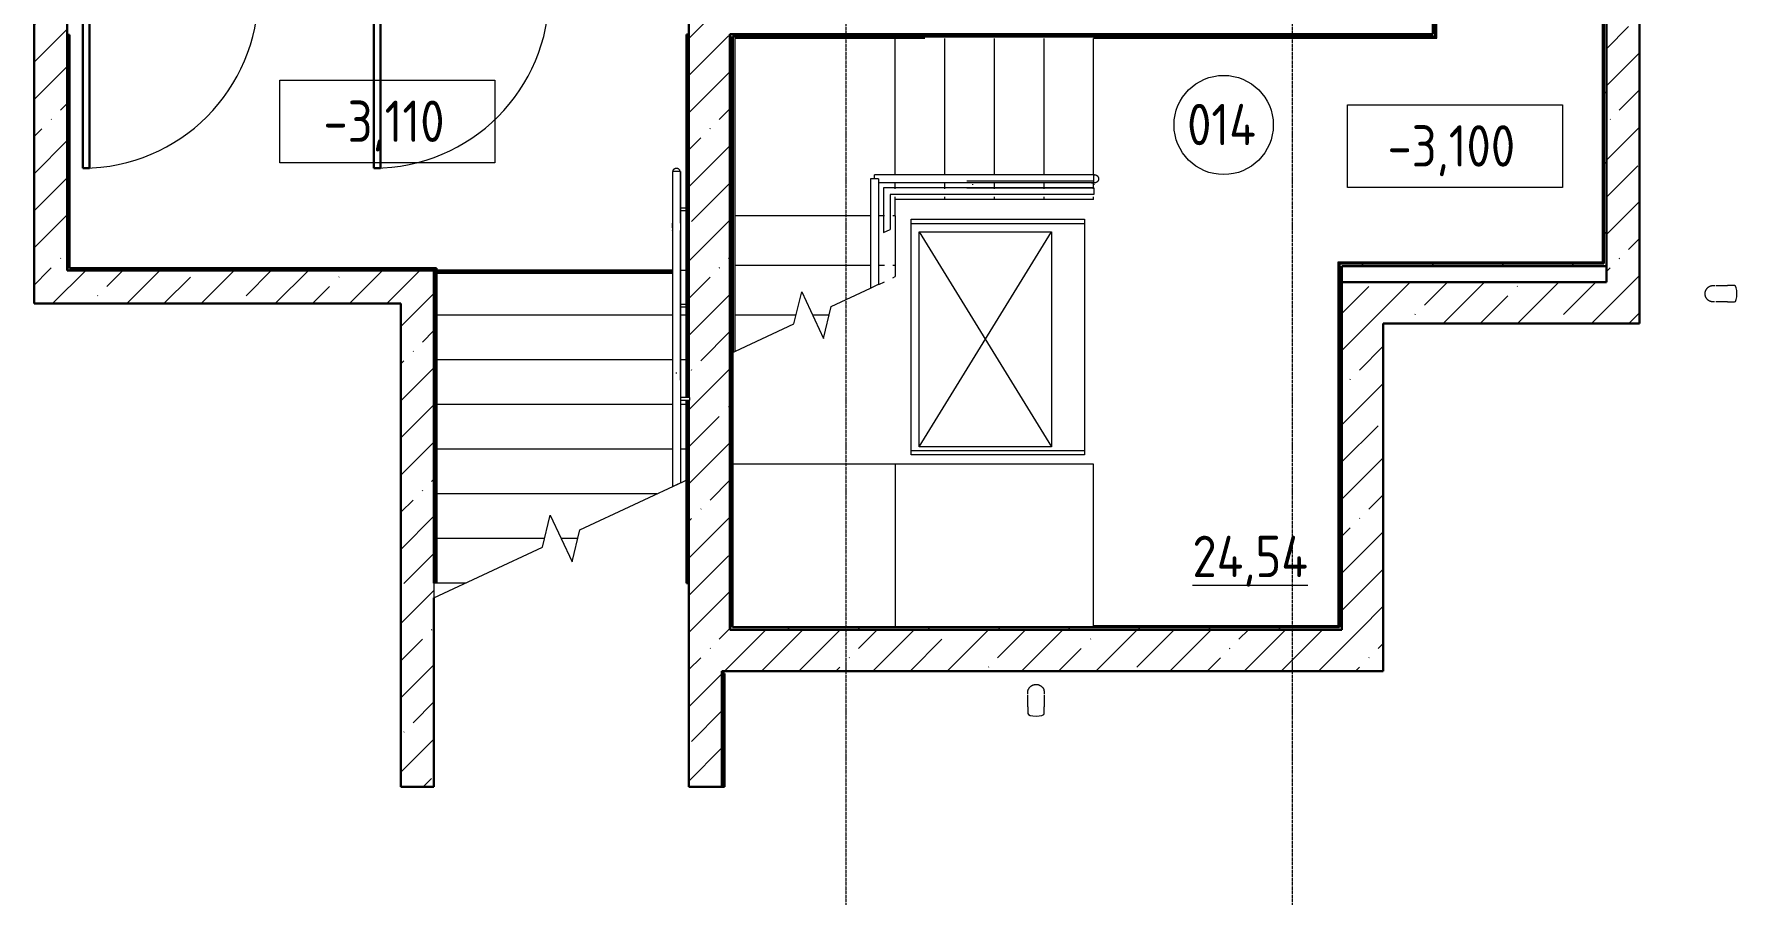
# Model space of a CAD drawing. Header units: millimetres. Extents: x -215207 to 92095, y -30385 to 123050.
# Drawn here: x -87347 to -77046, y 17344 to 22610 of the extents above; entities that cross this region are included whole.
import ezdxf

# ---------------------------------------------------------------- set-up
doc = ezdxf.new("R2010")
doc.units = ezdxf.units.MM
doc.linetypes.add('ADSK_Линия сетки', pattern=[25, 20, -2.5, 0, -2.5])
doc.linetypes.add('ADSK_Штриховая_ш2 п1_5', pattern=[4.5, 3, -1.5])
for name, color, linetype, lineweight in [('Балясины', 7, 'Continuous', 9), ('Высотные отметки', 7, 'Continuous', 9), ('Двери', 7, 'Continuous', 9), ('Каркас_Импост', 7, 'Continuous', 9), ('Лестницы', 7, 'Continuous', 9), ('Марки помещений', 7, 'Continuous', 20), ('Монтажный зазор', 7, 'Continuous', 9), ('Обобщенные модели', 7, 'Continuous', 20), ('Ограждение', 7, 'Continuous', 9), ('Оси', 7, 'Continuous', 9), ('Панель', 7, 'Continuous', 30), ('Перекрытия', 7, 'Continuous', 18), ('Поручни', 7, 'Continuous', 9), ('Проем', 7, 'ADSK_Штриховая_ш2 п1_5', 9), ('Стены разрез', 7, 'Continuous', 30), ('Стены штриховка', 7, 'Continuous', 9), ('Типовые аннотации', 7, 'Continuous', 20), ('Тонкие линии', 7, 'Continuous', 18)]:
    doc.layers.add(name, color=color, linetype=linetype, lineweight=lineweight)
doc.styles.add('GOST Common_3', font='GOST_Common.ttf', dxfattribs={"width": 0.9, "height": 2.5})
pattern_1 = [(45, (-106999.95, 7949.98), (-224.5064, 224.5064), []), (45, (-106775.45, 7949.98), (-224.5064, 224.5064), [396.875, -79.375, 3.353, -76.022])]
pattern_2 = [(0, (-106999.95, 7949.98), (406.4, 101.6), [33.528, -271.272, 33.528, -271.272, -1625.6]), (0, (-106999.95, 7949.98), (406.4, 101.6), [-609.6, 33.528, -576.072, 33.528, -271.272, -711.2]), (0, (-106999.95, 7949.98), (406.4, 101.6), [-1524, 33.528, -169.672, 33.528, -474.472]), (120, (-106847.55, 8000.78), (-291.18818, 301.15272), [33.528, -271.272, 33.528, -271.272, -1625.6]), (120, (-106847.55, 8000.78), (-291.18818, 301.15272), [-609.6, 33.528, -576.072, 33.528, -271.272, -711.2]), (120, (-106847.55, 8000.78), (-291.18818, 301.15272), [-1524, 33.528, -169.672, 33.528, -474.472]), (240, (-106796.75, 8203.98), (-115.21182, -402.75272), [33.528, -271.272, 33.528, -271.272, -1625.6]), (240, (-106796.75, 8203.98), (-115.21182, -402.75272), [-609.6, 33.528, -576.072, 33.528, -271.272, -711.2]), (240, (-106796.75, 8203.98), (-115.21182, -402.75272), [-1524, 33.528, -169.672, 33.528, -474.472])]
pattern_3 = [(45, (-106999.95, 7949.98), (-235.7317, 235.7317), []), (45, (-106842.8, 7949.98), (-235.7317, 235.7317), [])]
pattern_4 = [(45, (-106999.95, 7949.98), (-212.132, 212.132), [])]
pattern_5 = [(0, (0, 0), (0, 600), []), (90, (0, 0), (-600, 4e-14), [])]

# ---------------------------------------------------------------- blocks, each defined once
blk = doc.blocks.new('AC_Дверь_Однопольная_Стальная - Дн-17л_1160х2200h _ Подвал_ Л_Антипаника-5101140-План подвала смеж')
at = {"layer": 'Двери', "lineweight": 18}
h = blk.add_hatch(dxfattribs=at)
h.set_pattern_fill('FP_1', color=256, style=0, pattern_type=2)
h.set_pattern_definition([(45, (0, 0), (-35.3553, 35.3553), [])])
h.paths.add_polyline_path([(-730, 225), (-730, -225), (-580, -225), (-580, 225)])
h.paths.add_polyline_path([(730, 225), (580, 225), (580, -225), (730, -225)])
at = {"layer": 'Каркас_Импост'}
for p, q in [((-530, 225), (-560, 225)), ((-560, 225), (-560, 155)), ((-530, 185), (-530, 225)), ((560, 225), (530, 225)), ((530, 225), (530, 185)), ((560, 155), (560, 225)), ((-560, 155), (-520, 155)), ((-520, 185), (-530, 185)), ((-520, 155), (-520, 185)), ((530, 185), (520, 185)), ((520, 185), (520, 155)), ((520, 155), (560, 155))]:
    blk.add_line(p, q, dxfattribs=at)
at = {"layer": 'Монтажный зазор'}
for p, q in [((-560, 225), (-580, 225)), ((-580, 225), (-580, 155)), ((-560, 155), (-560, 225)), ((580, 225), (560, 225)), ((560, 225), (560, 155)), ((580, 155), (580, 225)), ((-580, 155), (-560, 155)), ((560, 155), (580, 155))]:
    blk.add_line(p, q, dxfattribs=at)
at = {"layer": 'Панель'}
for p, q in [((530, 1285), (490, 1285)), ((490, 1285), (490, 225)), ((530, 225), (530, 1285)), ((490, 225), (530, 225))]:
    blk.add_line(p, q, dxfattribs=at)
at = {"layer": 'Панель', "lineweight": 9}
blk.add_arc((530, 225), 1060, 90, 180, dxfattribs=at)
at = {"layer": 'Проем'}
for p, q in [((-580, 225), (-730, 225)), ((-580, -225), (-580, 225)), ((730, 225), (580, 225)), ((580, 225), (580, -225)), ((-730, -225), (-580, -225)), ((580, -225), (730, -225))]:
    blk.add_line(p, q, dxfattribs=at)
blk = doc.blocks.new('Ограждение - Ограждение-3880940-План подвала смеж')
at = {"layer": 'Поручни'}
for p, q in [((24792, 13731), (24792, 13558)), ((24862, 13731), (24792, 13731)), ((26063, 13731), (24862, 13731)), ((26063, 13731), (26063, 13691)), ((24832, 13691), (24832, 13558)), ((24862, 13691), (24832, 13691)), ((26063, 13691), (24862, 13691)), ((24792, 13558), (24792, 13461)), ((24832, 13558), (24832, 13479)), ((24792, 13461), (24832, 13479)), ((24792, 13461), (24832, 13479))]:
    blk.add_line(p, q, dxfattribs=at)
blk = doc.blocks.new('Поворот - Тип-1236195-План подвала смеж')
at = {"layer": 'Обобщенные модели'}
for p, q in [((127, 50), (86, 50)), ((86, -50), (127, -50))]:
    blk.add_line(p, q, dxfattribs=at)
at = {"layer": 'Обобщенные модели', "flags": 128}
for points in [[(-50, 0), (-50, 2), (-50, 4), (-50, 6), (-49, 8), (-49, 10), (-49, 12), (-48, 14), (-47, 16), (-47, 18), (-46, 19), (-45, 21), (-44, 23), (-43, 25), (-42, 27), (-41, 28), (-40, 30), (-39, 31), (-38, 33), (-36, 34), (-35, 36), (-33, 37), (-32, 39), (-30, 40), (-29, 41), (-27, 42), (-25, 43), (-24, 44), (-22, 45), (-20, 46), (-18, 47), (-16, 47), (-14, 48), (-12, 48), (-10, 49), (-8, 49), (-7, 50), (-5, 50), (-3, 50), (-1, 50)], [(1, 50), (2, 50), (2, 50), (4, 50), (5, 50), (6, 50), (8, 50)], [(14, 50), (17, 50), (19, 50), (22, 50), (25, 50), (28, 50), (31, 50), (34, 50), (38, 50), (42, 50), (45, 50), (49, 50), (53, 50), (57, 50), (62, 50), (66, 50), (71, 50), (75, 50), (80, 50), (84, 50), (86, 50)], [(0, -50), (-2, -50), (-4, -50), (-6, -50), (-8, -49), (-10, -49), (-12, -49), (-14, -48), (-16, -47), (-18, -47), (-19, -46), (-21, -45), (-23, -44), (-25, -43), (-27, -42), (-28, -41), (-30, -40), (-31, -39), (-33, -38), (-34, -36), (-36, -35), (-37, -33), (-39, -32), (-40, -30), (-41, -29), (-42, -27), (-43, -25), (-44, -24), (-45, -22), (-46, -20), (-47, -18), (-47, -16), (-48, -14), (-48, -12), (-49, -10), (-49, -8), (-50, -7), (-50, -5), (-50, -3), (-50, -1)], [(7, -50), (5, -50), (4, -50), (3, -50), (2, -50), (1, -50), (1, -50)], [(86, -50), (82, -50), (77, -50), (72, -50), (68, -50), (64, -50), (59, -50), (55, -50), (51, -50), (47, -50), (43, -50), (39, -50), (36, -50), (32, -50), (29, -50), (26, -50), (23, -50), (20, -50), (18, -50), (15, -50), (14, -50)]]:
    blk.add_lwpolyline(points, dxfattribs=at)
at = {"layer": 'Обобщенные модели'}
for start_param, end_param in [(4.712389, 6.283185), (3.141593, 4.712389)]:
    blk.add_ellipse((127, 0), major_axis=(0, 50), ratio=0.309017, start_param=start_param, end_param=end_param, dxfattribs=at)
blk = doc.blocks.new('Ограждение - Ограждение-4967897-План подвала смеж')
at = {"layer": 'Ограждение'}
h = blk.add_hatch(dxfattribs=at)
h.set_pattern_fill('FP_21', color=256, style=0, pattern_type=2)
h.set_pattern_definition(pattern_5)
h.paths.add_polyline_path([(27739, 22770), (27739, 22972), (27729, 22982), (27729, 22770)])
h = blk.add_hatch(dxfattribs=at)
h.set_pattern_fill('FP_21', color=256, style=0, pattern_type=2)
h.set_pattern_definition(pattern_5)
h.paths.add_polyline_path([(29139, 22972), (29149, 22982), (27729, 22982), (27739, 22972)])
h = blk.add_hatch(dxfattribs=at)
h.set_pattern_fill('FP_21', color=256, style=0, pattern_type=2)
h.set_pattern_definition(pattern_5)
h.paths.add_polyline_path([(29149, 13272), (29149, 22982), (29139, 22972), (29139, 13282)])
h = blk.add_hatch(dxfattribs=at)
h.set_pattern_fill('FP_21', color=256, style=0, pattern_type=2)
h.set_pattern_definition(pattern_5)
h.paths.add_polyline_path([(28139, 14635), (28139, 21210), (28129, 21200), (28129, 14645)])
h = blk.add_hatch(dxfattribs=at)
h.set_pattern_fill('FP_21', color=256, style=0, pattern_type=2)
h.set_pattern_definition(pattern_5)
h.paths.add_polyline_path([(28129, 14635), (28139, 14635), (28129, 14645), (26062, 14645), (26062, 14635), (28114, 14635)])
h = blk.add_hatch(dxfattribs=at)
h.set_pattern_fill('FP_21', color=256, style=0, pattern_type=2)
h.set_pattern_definition(pattern_5)
h.paths.add_polyline_path([(29149, 13272), (29139, 13282), (27539, 13282), (27549, 13272), (27722, 13272)])
h = blk.add_hatch(dxfattribs=at)
h.set_pattern_fill('FP_21', color=256, style=0, pattern_type=2)
h.set_pattern_definition(pattern_5)
h.paths.add_polyline_path([(27549, 11073), (27549, 13272), (27539, 13282), (27539, 11083)])
h = blk.add_hatch(dxfattribs=at)
h.set_pattern_fill('FP_32', color=256, style=0, pattern_type=2)
h.set_pattern_definition(pattern_5)
h.paths.add_polyline_path([(27549, 11073), (27539, 11083), (26062, 11083), (26062, 11073)])
at = {"layer": 'Поручни'}
for p, q in [((27729, 22982), (27739, 22972)), ((27739, 22972), (27729, 22982)), ((27739, 22770), (27739, 22972)), ((27739, 22972), (29139, 22972)), ((29149, 22982), (29139, 22972)), ((29139, 22972), (29149, 22982)), ((29139, 22972), (29139, 13282)), ((27739, 22770), (27729, 22770)), ((27729, 21340), (27739, 21340)), ((27739, 21210), (27739, 21340)), ((27729, 21200), (27739, 21210)), ((27739, 21210), (27729, 21200)), ((28139, 21210), (27739, 21210)), ((28129, 21200), (28139, 21210)), ((28139, 21210), (28129, 21200)), ((28139, 14635), (28139, 21210)), ((26062, 14635), (28139, 14635)), ((28129, 14645), (28139, 14635)), ((28139, 14635), (28129, 14645)), ((27549, 13272), (27539, 13282)), ((29139, 13282), (27539, 13282)), ((27539, 13282), (27549, 13272)), ((27539, 13282), (27539, 11083)), ((29149, 13272), (29139, 13282)), ((29139, 13282), (29149, 13272)), ((27539, 11083), (26062, 11083)), ((27549, 11073), (27539, 11083)), ((27539, 11083), (27549, 11073))]:
    blk.add_line(p, q, dxfattribs=at)
blk = doc.blocks.new('Ограждение - Ограждение-4968691-План подвала смеж')
at = {"layer": 'Поручни'}
for p, q in [((23881, 14643), (23881, 13860)), ((24862, 14643), (23881, 14643)), ((23891, 14633), (23891, 13860)), ((24862, 14633), (23891, 14633)), ((25042, 14643), (24862, 14643)), ((25042, 14633), (24862, 14633)), ((23881, 13860), (23881, 12736)), ((23891, 13860), (23891, 12741)), ((23881, 12736), (23891, 12741))]:
    blk.add_line(p, q, dxfattribs=at)
blk = doc.blocks.new('Тип верхнего поручня - Верхний поручень_Внутренний_-5321240-План подвала смеж')
at = {"layer": 'Ограждение'}
for p, q in [((26063, 13770), (25295, 13770)), ((25295, 13730), (26063, 13730)), ((25332, 13748), (25332, 13752))]:
    blk.add_line(p, q, dxfattribs=at)
at = {"layer": 'Ограждение', "flags": 128}
blk.add_lwpolyline([(26063, 13752), (26063, 13750), (26063, 13748)], dxfattribs=at)
blk = doc.blocks.new('Тип верхнего поручня - D50 шаг 75-6065768-План подвала смеж')
at = {"layer": 'Ограждение', "flags": 128}
for points in [[(26067, 13810), (26067, 13810), (26067, 13810), (26067, 13810), (26067, 13810), (26066, 13810), (26066, 13810), (26066, 13810), (26065, 13810), (26065, 13810), (26064, 13810), (26064, 13810), (26063, 13810), (26062, 13810), (26061, 13810), (26061, 13810), (26060, 13810), (26059, 13810), (26058, 13810), (26057, 13810), (26056, 13810), (26055, 13810), (26054, 13810), (26052, 13810), (26051, 13810), (26050, 13810), (26050, 13810)], [(26063, 13810), (26064, 13810), (26065, 13810), (26065, 13810), (26066, 13810), (26066, 13810), (26066, 13810), (26067, 13810), (26067, 13810), (26067, 13810), (26067, 13810), (26067, 13810), (26067, 13810)], [(26067, 13810), (26068, 13810), (26069, 13810), (26070, 13810), (26071, 13810), (26072, 13810), (26073, 13810), (26074, 13809), (26075, 13809), (26076, 13809), (26077, 13808), (26078, 13808), (26079, 13807), (26080, 13807), (26080, 13806), (26081, 13806), (26082, 13805), (26083, 13805), (26084, 13804), (26084, 13803), (26085, 13803), (26086, 13802), (26086, 13801), (26087, 13800), (26088, 13800), (26088, 13799), (26089, 13798), (26089, 13797), (26090, 13796), (26090, 13795), (26090, 13794), (26091, 13793), (26091, 13792), (26091, 13791), (26092, 13790), (26092, 13790), (26092, 13789), (26092, 13788), (26092, 13787), (26092, 13786), (26092, 13785)], [(26050, 13760), (26051, 13760), (26052, 13760), (26053, 13760), (26054, 13760), (26056, 13760), (26057, 13760), (26058, 13760), (26059, 13760), (26060, 13760), (26060, 13760), (26061, 13760), (26062, 13760), (26063, 13760), (26063, 13760), (26064, 13760), (26065, 13760), (26065, 13760), (26066, 13760), (26066, 13760), (26066, 13760), (26067, 13760), (26067, 13760), (26067, 13760), (26067, 13760), (26067, 13760)], [(26067, 13760), (26067, 13760), (26067, 13760), (26067, 13760), (26067, 13760), (26066, 13760), (26066, 13760), (26066, 13760), (26065, 13760), (26065, 13760), (26064, 13760), (26064, 13760), (26063, 13760)], [(26092, 13785), (26092, 13784), (26092, 13783), (26092, 13782), (26092, 13781), (26092, 13780), (26091, 13779), (26091, 13778), (26091, 13777), (26091, 13776), (26090, 13776), (26090, 13775), (26089, 13774), (26089, 13773), (26088, 13772), (26088, 13771), (26087, 13770), (26087, 13770), (26086, 13769), (26085, 13768), (26085, 13767), (26084, 13767), (26083, 13766), (26082, 13765), (26081, 13765), (26081, 13764), (26080, 13764), (26079, 13763), (26078, 13763), (26077, 13762), (26076, 13762), (26075, 13762), (26074, 13761), (26073, 13761), (26072, 13761), (26071, 13761), (26070, 13760), (26069, 13760), (26068, 13760), (26067, 13760), (26067, 13760)]]:
    blk.add_lwpolyline(points, dxfattribs=at)
at = {"layer": 'Ограждение'}
for start_param, end_param in [(4.712389, 4.791601), (4.633177, 4.712389)]:
    blk.add_ellipse((26050, 13785), major_axis=(0, 25), ratio=0.533794, start_param=start_param, end_param=end_param, dxfattribs=at)
blk = doc.blocks.new('Тип верхнего поручня - Верхний поручень_Внутренний_-V18-План подвала смеж')
at = {"layer": 'Ограждение'}
for p, q in [((24737, 13785), (24737, 13810)), ((24862, 13810), (24737, 13810)), ((26063, 13810), (24862, 13810)), ((26063, 13760), (26063, 13810)), ((24762, 13785), (24712, 13785)), ((24712, 13785), (24712, 13123)), ((24762, 13785), (24762, 13147)), ((24862, 13760), (24762, 13760)), ((26063, 13760), (24862, 13760)), ((24712, 13123), (24762, 13147))]:
    blk.add_line(p, q, dxfattribs=at)
blk = doc.blocks.new('Тип перил - Перила_Внутренний_-6064619-План подвала смеж')
at = {"layer": 'Ограждение'}
for p, q in [((23514, 13830), (23514, 13517)), ((23541, 13830), (23536, 13830)), ((23564, 13517), (23564, 13830)), ((23514, 13472), (23514, 13475)), ((23514, 13472), (23514, 12567)), ((23564, 13474), (23564, 13472)), ((23564, 12567), (23564, 13472)), ((23541, 12609), (23536, 12609))]:
    blk.add_line(p, q, dxfattribs=at)
at = {"layer": 'Ограждение', "flags": 128}
for points in [[(23514, 13488), (23514, 13491), (23514, 13493), (23514, 13496), (23514, 13499), (23514, 13502), (23514, 13505), (23514, 13508), (23514, 13511), (23514, 13514), (23514, 13517)], [(23564, 13517), (23564, 13514), (23564, 13511), (23564, 13508), (23564, 13505), (23564, 13502), (23564, 13499), (23564, 13496), (23564, 13493), (23564, 13490), (23564, 13488)]]:
    blk.add_lwpolyline(points, dxfattribs=at)
blk = doc.blocks.new('Тип перил - D40-V10-План подвала смеж')
at = {"layer": 'Ограждение', "flags": 128}
for points in [[(0, 20), (1, 20), (2, 20), (2, 20), (3, 20), (4, 20), (5, 19), (6, 19), (6, 19), (7, 19), (8, 18), (9, 18), (9, 18), (10, 17), (11, 17), (11, 17), (12, 16), (13, 16), (13, 15), (14, 14), (14, 14), (15, 13), (15, 13), (16, 12), (16, 11), (17, 11), (17, 10), (18, 9), (18, 9), (18, 8), (19, 7), (19, 6), (19, 6), (19, 5), (20, 4), (20, 3), (20, 3), (20, 2), (20, 1), (20, 0), (20, 0)], [(20, 0), (20, -1), (20, -2), (20, -2), (20, -3), (20, -4), (19, -5), (19, -6), (19, -6), (19, -7), (18, -8), (18, -9), (18, -9), (17, -10), (17, -11), (17, -11), (16, -12), (16, -13), (15, -13), (14, -14), (14, -14), (13, -15), (13, -15), (12, -16), (11, -16), (11, -17), (10, -17), (9, -18), (9, -18), (8, -18), (7, -19), (6, -19), (6, -19), (5, -19), (4, -20), (3, -20), (3, -20), (2, -20), (1, -20), (0, -20), (0, -20)]]:
    blk.add_lwpolyline(points, dxfattribs=at)
blk = doc.blocks.new('Тип перил - Перила_Внутренний_-V19-План подвала смеж')
at = {"layer": 'Ограждение'}
for p, q in [((23564, 13830), (23514, 13830)), ((23514, 13830), (23514, 13517)), ((23564, 13830), (23564, 13517)), ((23514, 13517), (23514, 13487)), ((23564, 13517), (23564, 13487)), ((23514, 13487), (23514, 11924)), ((23564, 13487), (23564, 11947)), ((23514, 11924), (23564, 11947))]:
    blk.add_line(p, q, dxfattribs=at)
blk = doc.blocks.new('ADSK_Ограждение_Опоры_Г_образная - D15 высота60 консоль80-V20-План подвала смеж')
at = {"layer": 'Ограждение'}
for p, q in [((-8, 60), (-8, 25)), ((7, 25), (7, 60))]:
    blk.add_line(p, q, dxfattribs=at)
blk = doc.blocks.new('ADSK_Ограждение_Опоры_Г_образная - D15 высота60 консоль80-V21-План подвала смеж')
at = {"layer": 'Ограждение'}
for p, q in [((-7.5, 80), (-7.5, 25)), ((0, 80), (-7.5, 80)), ((7.5, 80), (0, 80)), ((7.5, 25), (7.5, 80))]:
    blk.add_line(p, q, dxfattribs=at)
blk = doc.blocks.new('ADSK_Марка_Помещение_ОдноЗначение1 - Номер 2-461912-План подвала смеж')
at = {"layer": 'Марки помещений'}
blk.add_circle((0, 0), 3, dxfattribs=at)
blk = doc.blocks.new('Высотные отметки - Рамка-12095-План подвала смеж')
at = {"layer": 'Типовые аннотации', "lineweight": 20}
for p, q in [((-6.5, 0), (-6.5, 5)), ((-6.5, 5), (6.5, 5)), ((6.5, 5), (6.5, 0)), ((6.5, 0), (-6.5, 0))]:
    blk.add_line(p, q, dxfattribs=at)

msp = doc.modelspace()

# ---------------------------------------------------------------- hatches: boundary and pattern name
at = {"layer": 'Стены разрез', "lineweight": 9}
h = msp.add_hatch(dxfattribs=at)
h.set_pattern_fill('FP_3', color=256, style=0, pattern_type=2)
h.set_pattern_definition(pattern_1)
h.paths.add_polyline_path([(-77635.9, 21110.2), (-77635.9, 31157.2), (-77835.9, 31157.2), (-77835.9, 21110.2)])
h = msp.add_hatch(dxfattribs=at)
h.set_pattern_fill('FP_22', color=256, style=0, pattern_type=2)
h.set_pattern_definition(pattern_4)
h.paths.add_polyline_path([(-77835.9, 21222.2), (-77835.9, 30957.2), (-77850.9, 30957.2), (-77850.9, 21222.2)])
h = msp.add_hatch(dxfattribs=at)
h.set_pattern_fill('FP_22', color=256, style=0, pattern_type=2)
h.set_pattern_definition(pattern_4)
h.paths.add_polyline_path([(-78885.9, 22595.2), (-78870.9, 22595.2), (-78870.9, 29135.2), (-78885.9, 29135.2), (-78885.9, 22610.2)])
h = msp.add_hatch(dxfattribs=at)
h.set_pattern_fill('FP_3', color=256, style=0, pattern_type=2)
h.set_pattern_definition(pattern_1)
h.paths.add_polyline_path([(-87346.9, 21180.2), (-87146.9, 21180.2), (-87146.9, 22860.2), (-87223.9, 22860.2), (-87223.9, 22720.2), (-87346.9, 22720.2)])
h = msp.add_hatch(dxfattribs=at)
h.set_pattern_fill('FP_3', color=256, style=0, pattern_type=2)
h.set_pattern_definition(pattern_1)
h.paths.add_polyline_path([(-83185.9, 18758.2), (-83135.9, 18758.2), (-83135.9, 22860.2), (-83385.9, 22860.2), (-83385.9, 20412.3), (-83381.2, 20411.3), (-83381.2, 20397.3), (-83385.9, 20397.3), (-83385.9, 18758.2)])
h = msp.add_hatch(dxfattribs=at)
h.set_pattern_fill('FP_6', color=256, style=0, pattern_type=2)
h.set_pattern_definition(pattern_2)
h.paths.add_polyline_path([(-87141.9, 21185.2), (-87141.9, 22605.7), (-87146.9, 22605.7), (-87146.9, 21185.2)])
h = msp.add_hatch(dxfattribs=at)
h.set_pattern_fill('FP_2', color=256, style=0, pattern_type=2)
h.set_pattern_definition(pattern_3)
h.paths.add_polyline_path([(-87131.9, 21195.2), (-87131.9, 22605.7), (-87141.9, 22605.7), (-87141.9, 21195.2)])
h = msp.add_hatch(dxfattribs=at)
h.set_pattern_fill('FP_2', color=256, style=0, pattern_type=2)
h.set_pattern_definition(pattern_3)
h.paths.add_polyline_path([(-83400.9, 19290.2), (-83390.9, 19290.2), (-83390.9, 20397.3), (-83400.9, 20397.3), (-83400.9, 19495.4)])
h.paths.add_polyline_path([(-83400.9, 20412.3), (-83390.9, 20412.3), (-83390.9, 22608.2), (-83400.9, 22608.2), (-83400.9, 20536.7)])
h = msp.add_hatch(dxfattribs=at)
h.set_pattern_fill('FP_6', color=256, style=0, pattern_type=2)
h.set_pattern_definition(pattern_2)
h.paths.add_polyline_path([(-83385.9, 19290.2), (-83385.9, 20397.3), (-83390.9, 20397.3), (-83390.9, 19290.2)])
h.paths.add_polyline_path([(-83390.9, 20412.3), (-83385.9, 20412.3), (-83385.9, 22608.2), (-83390.9, 22608.2), (-83390.9, 20536.7)])
h = msp.add_hatch(dxfattribs=at)
h.set_pattern_fill('FP_22', color=256, style=0, pattern_type=2)
h.set_pattern_definition(pattern_4)
h.paths.add_polyline_path([(-78885.9, 22595.2), (-78885.9, 22610.2), (-83137.7, 22610.2), (-83137.7, 22595.2), (-79811.3, 22595.2)])
h = msp.add_hatch(dxfattribs=at)
h.set_pattern_fill('FP_22', color=256, style=0, pattern_type=2)
h.set_pattern_definition(pattern_4)
h.paths.add_polyline_path([(-83137.7, 19008.2), (-83122.7, 19008.2), (-83122.7, 22595.2), (-83137.7, 22595.2), (-83137.7, 19495.4)])
h = msp.add_hatch(dxfattribs=at)
h.set_pattern_fill('FP_22', color=256, style=0, pattern_type=2)
h.set_pattern_definition(pattern_4)
h.paths.add_polyline_path([(-79450.9, 19023.2), (-79435.9, 19023.2), (-79435.9, 21222.2), (-79450.9, 21222.2), (-79450.9, 19495.4)])
h = msp.add_hatch(dxfattribs=at)
h.set_pattern_fill('FP_22', color=256, style=0, pattern_type=2)
h.set_pattern_definition(pattern_4)
h.paths.add_polyline_path([(-77835.9, 21207.2), (-77835.9, 21222.2), (-79435.9, 21222.2), (-79435.9, 21207.2)])
h = msp.add_hatch(dxfattribs=at)
h.set_pattern_fill('FP_3', color=256, style=0, pattern_type=2)
h.set_pattern_definition(pattern_1)
h.paths.add_polyline_path([(-86595, 20980.2), (-84928.2, 20980.2), (-84928.2, 21180.2), (-87346.9, 21180.2), (-87346.9, 20980.2)])
h = msp.add_hatch(dxfattribs=at)
h.set_pattern_fill('FP_6', color=256, style=0, pattern_type=2)
h.set_pattern_definition(pattern_2)
h.paths.add_polyline_path([(-86595, 21180.2), (-84928.2, 21180.2), (-84928.2, 21185.2), (-87146.9, 21185.2), (-87146.9, 21180.2)])
h = msp.add_hatch(dxfattribs=at)
h.set_pattern_fill('FP_2', color=256, style=0, pattern_type=2)
h.set_pattern_definition(pattern_3)
h.paths.add_polyline_path([(-84923.2, 21185.2), (-84923.2, 21195.2), (-87141.9, 21195.2), (-87141.9, 21185.2), (-84928.2, 21185.2)])
h = msp.add_hatch(dxfattribs=at)
h.set_pattern_fill('FP_6', color=256, style=0, pattern_type=2)
h.set_pattern_definition(pattern_2)
h.paths.add_polyline_path([(-84928.2, 19290.2), (-84923.2, 19290.2), (-84923.2, 21185.2), (-84928.2, 21185.2), (-84928.2, 19495.4)])
h = msp.add_hatch(dxfattribs=at)
h.set_pattern_fill('FP_2', color=256, style=0, pattern_type=2)
h.set_pattern_definition(pattern_3)
h.paths.add_polyline_path([(-84928.2, 21170.2), (-83489.7, 21170.2), (-83489.7, 21180.2), (-84928.2, 21180.2)])
h = msp.add_hatch(dxfattribs=at)
h.set_pattern_fill('FP_6', color=256, style=0, pattern_type=2)
h.set_pattern_definition(pattern_2)
h.paths.add_polyline_path([(-84928.2, 21167.2), (-83489.7, 21167.2), (-83489.7, 21170.2), (-84928.2, 21170.2)])
h = msp.add_hatch(dxfattribs=at)
h.set_pattern_fill('FP_2', color=256, style=0, pattern_type=2)
h.set_pattern_definition(pattern_3)
h.paths.add_polyline_path([(-84923.2, 19290.2), (-84913.2, 19290.2), (-84913.2, 21195.2), (-84923.2, 21195.2), (-84923.2, 19495.4)])
h = msp.add_hatch(dxfattribs=at)
h.set_pattern_fill('FP_3', color=256, style=0, pattern_type=2)
h.set_pattern_definition(pattern_1)
h.paths.add_polyline_path([(-79435.9, 19008.2), (-79185.9, 19008.2), (-79185.9, 21110.2), (-79435.9, 21110.2), (-79435.9, 19495.4)])
h = msp.add_hatch(dxfattribs=at)
h.set_pattern_fill('FP_3', color=256, style=0, pattern_type=2)
h.set_pattern_definition(pattern_1)
h.paths.add_polyline_path([(-77635.9, 20860.2), (-77635.9, 21110.2), (-79185.9, 21110.2), (-79185.9, 20860.2)])
h = msp.add_hatch(dxfattribs=at)
h.set_pattern_fill('FP_3', color=256, style=0, pattern_type=2)
h.set_pattern_definition(pattern_1)
h.paths.add_polyline_path([(-85128.2, 18058.7), (-84928.2, 18058.7), (-84928.2, 20980.2), (-85128.2, 20980.2), (-85128.2, 19201.2)])
h = msp.add_hatch(dxfattribs=at)
h.set_pattern_fill('FP_3', color=256, style=0, pattern_type=2)
h.set_pattern_definition(pattern_1)
h.paths.add_polyline_path([(-79811.3, 18758.2), (-79185.9, 18758.2), (-79185.9, 19008.2), (-83135.9, 19008.2), (-83135.9, 18758.2), (-80941.9, 18758.2)])
h = msp.add_hatch(dxfattribs=at)
h.set_pattern_fill('FP_22', color=256, style=0, pattern_type=2)
h.set_pattern_definition(pattern_4)
h.paths.add_polyline_path([(-79435.9, 19008.2), (-79435.9, 19023.2), (-83122.7, 19023.2), (-83122.7, 19008.2), (-79811.3, 19008.2)])
h = msp.add_hatch(dxfattribs=at)
h.set_pattern_fill('FP_3', color=256, style=0, pattern_type=2)
h.set_pattern_definition(pattern_1)
h.paths.add_polyline_path([(-83385.9, 18058.7), (-83185.9, 18058.7), (-83185.9, 18758.2), (-83385.9, 18758.2)])
h = msp.add_hatch(dxfattribs=at)
h.set_pattern_fill('FP_6', color=256, style=0, pattern_type=2)
h.set_pattern_definition(pattern_2)
h.paths.add_polyline_path([(-83185.9, 18058.7), (-83180.9, 18058.7), (-83180.9, 18743.2), (-83185.9, 18743.2)])
h = msp.add_hatch(dxfattribs=at)
h.set_pattern_fill('FP_2', color=256, style=0, pattern_type=2)
h.set_pattern_definition(pattern_3)
h.paths.add_polyline_path([(-83180.9, 18058.7), (-83170.9, 18058.7), (-83170.9, 18743.2), (-83180.9, 18743.2)])

# ---------------------------------------------------------------- linework, layer by layer
at = {"layer": 'Лестницы'}
for p, q in [((-82137.7, 22593.2), (-82137.7, 22595.2)), ((-82137.7, 22593.2), (-82137.7, 22595.2)), ((-82137.7, 21760.2), (-82137.7, 22583.2)), ((-82137.7, 21760.2), (-82137.7, 22583.2)), ((-81837.7, 22593.2), (-81837.7, 22595.2)), ((-81837.7, 22593.2), (-81837.7, 22595.2)), ((-81837.7, 21760.2), (-81837.7, 22583.2)), ((-81837.7, 21760.2), (-81837.7, 22583.2)), ((-81537.7, 22593.2), (-81537.7, 22595.2)), ((-81537.7, 22593.2), (-81537.7, 22595.2)), ((-81537.7, 21760.2), (-81537.7, 22583.2)), ((-81537.7, 21760.2), (-81537.7, 22583.2)), ((-81237.7, 22593.2), (-81237.7, 22595.2)), ((-81237.7, 22593.2), (-81237.7, 22595.2)), ((-81237.7, 21760.2), (-81237.7, 22583.2)), ((-81237.7, 21760.2), (-81237.7, 22583.2)), ((-80937.7, 22593.2), (-80937.7, 22595.2)), ((-80937.7, 22593.2), (-80937.7, 22595.2)), ((-80937.7, 21760.2), (-80937.7, 22583.2)), ((-80937.7, 21760.2), (-80937.7, 22583.2)), ((-82137.7, 21675.2), (-82137.7, 21710.2)), ((-82137.7, 21675.2), (-82137.7, 21710.2)), ((-81837.7, 21675.2), (-81837.7, 21710.2)), ((-81837.7, 21675.2), (-81837.7, 21710.2)), ((-81537.7, 21675.2), (-81537.7, 21710.2)), ((-81537.7, 21675.2), (-81537.7, 21710.2)), ((-81237.7, 21675.2), (-81237.7, 21710.2)), ((-81237.7, 21675.2), (-81237.7, 21710.2)), ((-80937.7, 21675.2), (-80937.7, 21710.2)), ((-80937.7, 21675.2), (-80937.7, 21710.2)), ((-82137.7, 21610.2), (-82137.7, 21625.2)), ((-82137.7, 21610.2), (-82137.7, 21625.2)), ((-82137.7, 21510.2), (-82137.7, 21610.2)), ((-81837.7, 21610.2), (-82137.7, 21610.2)), ((-81837.7, 21610.2), (-81837.7, 21625.2)), ((-81837.7, 21610.2), (-81837.7, 21625.2)), ((-81537.7, 21610.2), (-81837.7, 21610.2)), ((-81537.7, 21610.2), (-81537.7, 21625.2)), ((-81537.7, 21610.2), (-81537.7, 21625.2)), ((-81237.7, 21610.2), (-81537.7, 21610.2)), ((-81237.7, 21610.2), (-81237.7, 21625.2)), ((-81237.7, 21610.2), (-81237.7, 21625.2)), ((-80937.7, 21610.2), (-81237.7, 21610.2)), ((-80937.7, 21610.2), (-80937.7, 21625.2)), ((-80937.7, 21610.2), (-80937.7, 21625.2)), ((-83118.9, 21510.2), (-83122.7, 21510.2)), ((-83118.9, 21510.2), (-83122.7, 21510.2)), ((-82287.7, 21510.2), (-83108.9, 21510.2)), ((-82287.7, 21510.2), (-83108.9, 21510.2)), ((-82202.7, 21510.2), (-82237.7, 21510.2)), ((-82202.7, 21510.2), (-82237.7, 21510.2)), ((-82137.7, 21510.2), (-82152.7, 21510.2)), ((-82137.7, 21510.2), (-82152.7, 21510.2)), ((-82137.7, 21510.2), (-82137.7, 21210.2)), ((-83486.2, 21180.2), (-83489.7, 21180.2)), ((-83486.2, 21180.2), (-83489.7, 21180.2)), ((-83400.9, 21180.2), (-83436.2, 21180.2)), ((-83400.9, 21180.2), (-83436.2, 21180.2)), ((-83118.9, 21210.2), (-83122.7, 21210.2)), ((-83118.9, 21210.2), (-83122.7, 21210.2)), ((-82287.7, 21210.2), (-83108.9, 21210.2)), ((-82287.7, 21210.2), (-83108.9, 21210.2)), ((-82202.7, 21210.2), (-82237.7, 21210.2)), ((-82202.7, 21210.2), (-82237.7, 21210.2)), ((-82137.7, 21210.2), (-82152.7, 21210.2)), ((-82137.7, 21210.2), (-82152.7, 21210.2)), ((-82152.7, 21136.4), (-82137.7, 21143.4)), ((-82137.7, 21210.2), (-82137.7, 21143.4)), ((-82751, 20857.4), (-82703.7, 21051.9)), ((-82703.7, 21051.9), (-82571.7, 20768.6)), ((-82524.4, 20963.1), (-82287.7, 21073.5)), ((-82237.7, 21096.8), (-82202.7, 21113.1)), ((-83486.2, 20910.2), (-84913.2, 20910.2)), ((-83486.2, 20910.2), (-84913.2, 20910.2)), ((-83400.9, 20910.2), (-83436.2, 20910.2)), ((-83400.9, 20910.2), (-83436.2, 20910.2)), ((-83118.9, 20910.2), (-83122.7, 20910.2)), ((-83118.9, 20910.2), (-83122.7, 20910.2)), ((-82738.1, 20910.2), (-83108.9, 20910.2)), ((-82738.1, 20910.2), (-83108.9, 20910.2)), ((-82537.2, 20910.2), (-82637.7, 20910.2)), ((-82537.2, 20910.2), (-82637.7, 20910.2)), ((-82571.7, 20768.6), (-82524.4, 20963.1)), ((-83137.7, 20677.1), (-82751, 20857.4)), ((-83486.2, 20640.2), (-84913.2, 20640.2)), ((-83486.2, 20640.2), (-84913.2, 20640.2)), ((-83400.9, 20640.2), (-83436.2, 20640.2)), ((-83400.9, 20640.2), (-83436.2, 20640.2)), ((-83486.2, 20370.2), (-84913.2, 20370.2)), ((-83486.2, 20370.2), (-84913.2, 20370.2)), ((-83400.9, 20370.2), (-83436.2, 20370.2)), ((-83400.9, 20370.2), (-83436.2, 20370.2)), ((-83486.2, 20100.2), (-84913.2, 20100.2)), ((-83486.2, 20100.2), (-84913.2, 20100.2)), ((-83400.9, 20100.2), (-83436.2, 20100.2)), ((-83400.9, 20100.2), (-83436.2, 20100.2)), ((-84044.9, 19613.1), (-83388.2, 19919.3)), ((-83579.2, 19830.2), (-84913.2, 19830.2)), ((-83579.2, 19830.2), (-84913.2, 19830.2)), ((-84271.5, 19507.4), (-84224.2, 19701.9)), ((-84224.2, 19701.9), (-84092.1, 19418.6)), ((-84092.1, 19418.6), (-84044.9, 19613.1)), ((-84928.2, 19201.2), (-84271.5, 19507.4)), ((-84258.6, 19560.2), (-84913.2, 19560.2)), ((-84258.6, 19560.2), (-84913.2, 19560.2)), ((-84057.7, 19560.2), (-84158.2, 19560.2)), ((-84057.7, 19560.2), (-84158.2, 19560.2)), ((-84928.2, 19290.2), (-84928.2, 19201.2)), ((-84737.2, 19290.2), (-84928.2, 19290.2)), ((-84737.2, 19290.2), (-84928.2, 19290.2))]:
    msp.add_line(p, q, dxfattribs=at)
at = {"layer": 'Оси', "linetype": 'ADSK_Линия сетки'}
for p, q in [((-82435.9, 38716), (-82435.9, 17344.4)), ((-79735.9, 38716), (-79735.9, 17344.4))]:
    msp.add_line(p, q, dxfattribs=at)
at = {"layer": 'Перекрытия', "color": 49, "true_color": 0x464646}
for p, q in [((-82042.3, 20090.2), (-82042.3, 21490.2)), ((-82042.3, 21490.2), (-80992.3, 21490.2)), ((-80992.3, 21490.2), (-80992.3, 20090.2)), ((-80992.3, 20090.2), (-82042.3, 20090.2)), ((-80937.7, 20010.2), (-83122.7, 20010.2)), ((-82137.7, 20010.2), (-82137.7, 19023.2)), ((-80937.7, 19023.2), (-80937.7, 20010.2))]:
    msp.add_line(p, q, dxfattribs=at)
at = {"layer": 'Стены разрез'}
for p, q in [((-77635.9, 20860.2), (-77635.9, 31157.2)), ((-77850.9, 30942.2), (-77850.9, 21222.2)), ((-77835.9, 21110.2), (-77835.9, 30957.2)), ((-78885.9, 22610.2), (-78885.9, 29135.2)), ((-78870.9, 22595.2), (-78870.9, 29150.2)), ((-83385.9, 20412.3), (-83385.9, 22860.2)), ((-87346.9, 22720.2), (-87346.9, 20980.2)), ((-87146.9, 22720.2), (-87146.9, 21180.2)), ((-87131.9, 22605.7), (-87146.9, 22605.7)), ((-87131.9, 21195.2), (-87131.9, 22605.7)), ((-83385.9, 22608.2), (-83400.9, 22608.2)), ((-83400.9, 22608.2), (-83400.9, 20412)), ((-78885.9, 22610.2), (-83137.7, 22610.2)), ((-83137.7, 22610.2), (-83137.7, 19008.2)), ((-83135.9, 19008.2), (-83135.9, 22610.2)), ((-83122.7, 22595.2), (-78870.9, 22595.2)), ((-83122.7, 19023.2), (-83122.7, 22595.2)), ((-79450.9, 21222.2), (-79450.9, 19023.2)), ((-77850.9, 21222.2), (-79450.9, 21222.2)), ((-87146.9, 21180.2), (-83489.7, 21180.2)), ((-84913.2, 21195.2), (-87131.9, 21195.2)), ((-84928.2, 19290.2), (-84928.2, 21180.2)), ((-84928.2, 21167.2), (-83489.7, 21167.2)), ((-84913.2, 19290.2), (-84913.2, 21195.2)), ((-83489.7, 21167.2), (-83489.7, 21180.2)), ((-79435.9, 19008.2), (-79435.9, 21207.2)), ((-79435.9, 21207.2), (-77835.9, 21207.2)), ((-77835.9, 21110.2), (-79435.9, 21110.2)), ((-87346.9, 20980.2), (-85128.2, 20980.2)), ((-85128.2, 20980.2), (-85128.2, 18058.7)), ((-79185.9, 18758.2), (-79185.9, 20860.2)), ((-79185.9, 20860.2), (-77635.9, 20860.2)), ((-83400.9, 20397.5), (-83400.9, 19290.2)), ((-83385.9, 18058.7), (-83385.9, 20397.3)), ((-83400.9, 19290.2), (-83385.9, 19290.2)), ((-84928.2, 18058.7), (-84928.2, 19201.2)), ((-83137.7, 19008.2), (-79435.9, 19008.2)), ((-79450.9, 19023.2), (-83122.7, 19023.2)), ((-83185.9, 18758.2), (-79185.9, 18758.2)), ((-83185.9, 18758.2), (-83185.9, 18058.7)), ((-83170.9, 18743.2), (-83185.9, 18743.2)), ((-83170.9, 18058.7), (-83170.9, 18743.2)), ((-85128.2, 18058.7), (-84928.2, 18058.7)), ((-83385.9, 18058.7), (-83170.9, 18058.7))]:
    msp.add_line(p, q, dxfattribs=at)
at = {"layer": 'Стены штриховка'}
for p, q in [((-87141.9, 22605.7), (-87141.9, 21185.2)), ((-83390.9, 22608.2), (-83390.9, 20412)), ((-87141.9, 21185.2), (-84923.2, 21185.2)), ((-83489.7, 21170.2), (-84928.2, 21170.2)), ((-84923.2, 21185.2), (-84923.2, 19290.2)), ((-83390.9, 20397.5), (-83390.9, 19290.2)), ((-83180.9, 18743.2), (-83180.9, 18058.7))]:
    msp.add_line(p, q, dxfattribs=at)
at = {"layer": 'Тонкие линии'}
for p, q in [((-82042.3, 20065.2), (-82042.3, 21465.2)), ((-82042.3, 21465.2), (-80992.3, 21465.2)), ((-80992.3, 21465.2), (-80992.3, 20065.2)), ((-81992.3, 20115.2), (-81992.3, 21415.2)), ((-81992.3, 21415.2), (-81192.3, 21415.2)), ((-81992.3, 20115.2), (-81192.3, 21415.2)), ((-81992.3, 21415.2), (-81192.3, 20115.2)), ((-81192.3, 21415.2), (-81192.3, 20115.2)), ((-81192.3, 20115.2), (-81992.3, 20115.2)), ((-80992.3, 20065.2), (-82042.3, 20065.2))]:
    msp.add_line(p, q, dxfattribs=at)

# ---------------------------------------------------------------- block references
at = {"layer": 'Балясины'}
msp.add_blockref('Ограждение - Ограждение-3880940-План подвала смеж', (-107000, 7950), dxfattribs=at)
at = {"layer": 'Высотные отметки', "lineweight": 20, "xscale": 99.99999999999993, "yscale": 99.99999999999993, "zscale": 99.99999999999993}
for p in [(-85210.3, 21831.3), (-78752.3, 21682.1)]:
    msp.add_blockref('Высотные отметки - Рамка-12095-План подвала смеж', p, dxfattribs=at)
at = {"layer": 'Марки помещений', "xscale": 99.99999999999993, "yscale": 99.99999999999993, "zscale": 99.99999999999993}
msp.add_blockref('ADSK_Марка_Помещение_ОдноЗначение1 - Номер 2-461912-План подвала смеж', (-80151.1, 22060.6), dxfattribs=at)
at = {"layer": 'Обобщенные модели'}
msp.add_blockref('Поворот - Тип-1236195-План подвала смеж', (-77188.9, 21040.2), dxfattribs=at)
at = {"layer": 'Обобщенные модели', "rotation": 269.9999999999999}
msp.add_blockref('Поворот - Тип-1236195-План подвала смеж', (-81285.9, 18628.2), dxfattribs=at)
at = {"layer": 'Ограждение'}
for name in ['Тип перил - Перила_Внутренний_-6064619-План подвала смеж', 'Тип перил - Перила_Внутренний_-V19-План подвала смеж', 'Тип верхнего поручня - Верхний поручень_Внутренний_-V18-План подвала смеж', 'Тип верхнего поручня - D50 шаг 75-6065768-План подвала смеж', 'Тип верхнего поручня - Верхний поручень_Внутренний_-5321240-План подвала смеж']:
    msp.add_blockref(name, (-107000, 7950), dxfattribs=at)
for name, p, rotation in [('Тип перил - D40-V10-План подвала смеж', (-83461.2, 21780.2), 90), ('ADSK_Ограждение_Опоры_Г_образная - D15 высота60 консоль80-V20-План подвала смеж', (-83461.2, 21550.3), 270), ('ADSK_Ограждение_Опоры_Г_образная - D15 высота60 консоль80-V20-План подвала смеж', (-83461.2, 20967.3), 269.9999999999997), ('ADSK_Ограждение_Опоры_Г_образная - D15 высота60 консоль80-V21-План подвала смеж', (-83461.2, 20404.8), 269.9999999999997)]:
    msp.add_blockref(name, p, dxfattribs=dict(at, rotation=rotation))
at = {"layer": 'Поручни'}
for name in ['Ограждение - Ограждение-4967897-План подвала смеж', 'Ограждение - Ограждение-4968691-План подвала смеж']:
    msp.add_blockref(name, (-107000, 7950), dxfattribs=at)
at = {"layer": 'Проем', "rotation": 180}
for p in [(-86520.9, 23085.2), (-84760.9, 23085.2)]:
    msp.add_blockref('AC_Дверь_Однопольная_Стальная - Дн-17л_1160х2200h _ Подвал_ Л_Антипаника-5101140-План подвала смеж', p, dxfattribs=at)

# ---------------------------------------------------------------- texts
at = {"layer": 'Высотные отметки', "lineweight": 20, "char_height": 250, "attachment_point": 1, "line_spacing_factor": 1.022761, "style": 'GOST Common_3'}
for s, insert, width in [('-3,110', (-85596.2, 22208), 926.242), ('-3,100', (-79159.7, 22058.8), 977.532)]:
    msp.add_mtext(s, dxfattribs=dict(at, insert=insert, width=width))
at = {"layer": 'Марки помещений', "lineweight": 9, "char_height": 250, "attachment_point": 1, "style": 'GOST Common_3'}
for s, insert, width in [('014', (-80372.1, 22188.3), 548.354), ('\\L24,54', (-80340.1, 19577), 916.329)]:
    msp.add_mtext(s, dxfattribs=dict(at, insert=insert, width=width))

doc.saveas('drawing.dxf')
